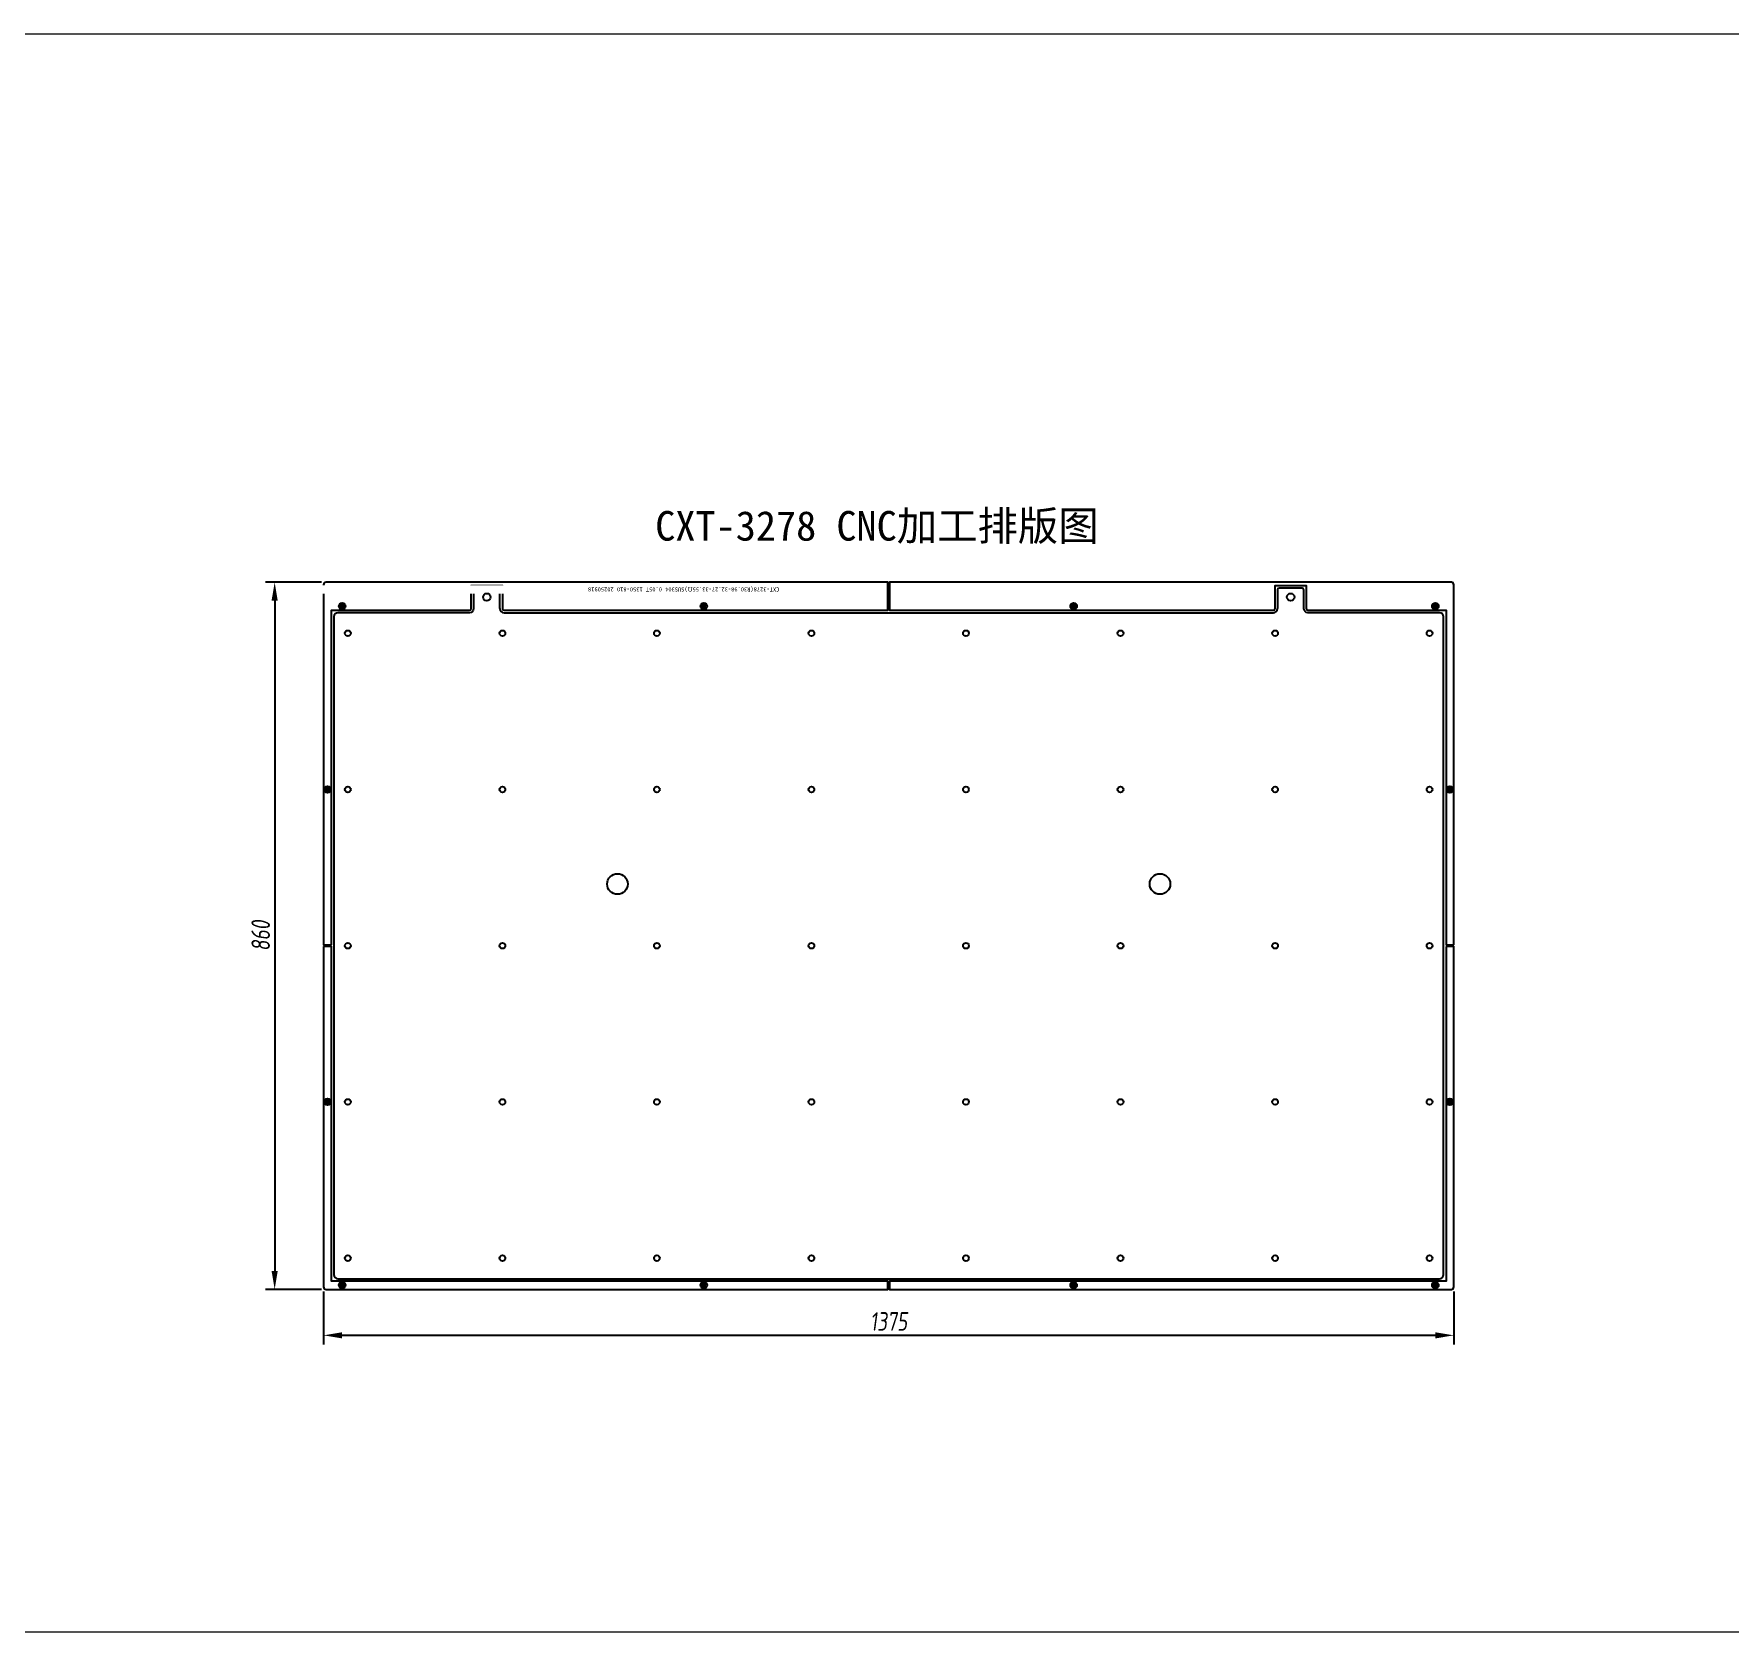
# Model space of a CAD drawing. Header units: millimetres. Extents: x -5937 to 68925, y -3068 to 5300.
# Drawn here: x 62845 to 64909, y 3356 to 5300 of the extents above; entities that cross this region are included whole.
import ezdxf

# ---------------------------------------------------------------- set-up
doc = ezdxf.new("R2010")
doc.units = ezdxf.units.MM
doc.header["$LTSCALE"] = 7
doc.header["$PDSIZE"] = -1
for name, color, linetype, lineweight in [('填充', 3, 'Continuous', 9), ('文字层', 5, 'Continuous', 25), ('标注层', 5, 'Continuous', 25)]:
    doc.layers.add(name, color=color, linetype=linetype, lineweight=lineweight)
doc.layers.add('菲林', color=21, linetype='Continuous')
doc.styles.add('宋体', font='simsun.ttf')
doc.styles.add('斜仿宋', font='tssdeng.shx', dxfattribs={"width": 0.8, "oblique": 8, "bigfont": 'tssdchn.shx'})
doc.dimstyles.new('YanXiu', dxfattribs={"dimtxt": 22.5778, "dimasz": 22.5778, "dimexe": 11.2889, "dimexo": 5.64445, "dimgap": 5.64445, "dimtad": 1, "dimtoh": 1, "dimzin": 9, "dimdsep": 46, "dimtxsty": '斜仿宋', "dimcen": 22.5778, "dimazin": 2, "dimtfac": 1, "dimtmove": 0, "dimatfit": 3, "dimfxl": 1, "dimarcsym": 1})

# ---------------------------------------------------------------- blocks, each defined once
blk = doc.blocks.new('*D85')
at = {"layer": 'Defpoints', "color": 0}
for p in [(63197.7, 3776.1), (64572.7, 3776.1), (64572.7, 3717.2)]:
    blk.add_point(p, dxfattribs=at)
at = {"layer": '标注层', "color": 0, "lineweight": -2}
for p, q in [((63197.7, 3770.4), (63197.7, 3705.9)), ((64572.7, 3770.4), (64572.7, 3705.9)), ((63220.3, 3717.2), (64550.2, 3717.2))]:
    blk.add_line(p, q, dxfattribs=at)
at = {"layer": '标注层', "color": 0}
for points in [[(63220.3, 3720.9), (63220.3, 3713.4), (63197.7, 3717.2)], [(64550.2, 3713.4), (64550.2, 3720.9), (64572.7, 3717.2)]]:
    blk.add_solid(points, dxfattribs=at)
at = {"layer": '标注层', "color": 0, "insert": (63885.2, 3734.1), "char_height": 22.58, "attachment_point": 5, "style": '斜仿宋'}
blk.add_mtext('1375', dxfattribs=at)
blk = doc.blocks.new('*D86')
at = {"layer": 'Defpoints', "color": 0}
for p in [(63200.7, 4633.1), (63138.2, 3773.1), (63200.7, 3773.1)]:
    blk.add_point(p, dxfattribs=at)
at = {"layer": '标注层', "color": 0, "lineweight": -2}
for p, q in [((63195.1, 4633.1), (63126.9, 4633.1)), ((63138.2, 4610.5), (63138.2, 3795.6)), ((63195.1, 3773.1), (63126.9, 3773.1))]:
    blk.add_line(p, q, dxfattribs=at)
at = {"layer": '标注层', "color": 0}
for points in [[(63141.9, 4610.5), (63134.4, 4610.5), (63138.2, 4633.1)], [(63134.4, 3795.6), (63141.9, 3795.6), (63138.2, 3773.1)]]:
    blk.add_solid(points, dxfattribs=at)
at = {"layer": '标注层', "color": 0, "insert": (63121.2, 4203.1), "char_height": 22.58, "attachment_point": 5, "rotation": 90, "style": '斜仿宋'}
blk.add_mtext('860', dxfattribs=at)

msp = doc.modelspace()

# ---------------------------------------------------------------- hatches: boundary and pattern name
at = {"layer": '菲林', "ltscale": 10}
h = msp.add_hatch(color=256, dxfattribs=at)
h.dxf.hatch_style = 1
edge = h.paths.add_edge_path()
edge.add_arc((63220.238, 4604.056), 2.5, -360, 0, ccw=False)
edge = h.paths.add_edge_path(flags=16)
edge.add_arc((63220.238, 4604.056), 1.5, -360, 0, ccw=False)
h = msp.add_hatch(color=256, dxfattribs=at)
h.dxf.hatch_style = 1
edge = h.paths.add_edge_path()
edge.add_arc((63220.238, 4604.056), 0.95, -360, 0, ccw=False)
edge = h.paths.add_edge_path(flags=16)
edge.add_arc((63220.238, 4604.056), 0.55, -360, 0, ccw=False)
h = msp.add_hatch(color=256, dxfattribs=at)
h.dxf.hatch_style = 1
edge = h.paths.add_edge_path()
edge.add_arc((63660.238, 4604.056), 2.5, -360, 0, ccw=False)
edge = h.paths.add_edge_path(flags=16)
edge.add_arc((63660.238, 4604.056), 1.5, -360, 0, ccw=False)
h = msp.add_hatch(color=256, dxfattribs=at)
h.dxf.hatch_style = 1
edge = h.paths.add_edge_path()
edge.add_arc((63660.238, 4604.056), 0.95, -360, 0, ccw=False)
edge = h.paths.add_edge_path(flags=16)
edge.add_arc((63660.238, 4604.056), 0.55, -360, 0, ccw=False)
h = msp.add_hatch(color=256, dxfattribs=at)
h.dxf.hatch_style = 1
edge = h.paths.add_edge_path()
edge.add_arc((64110.238, 4604.056), 2.5, 540, 900)
edge = h.paths.add_edge_path(flags=16)
edge.add_arc((64110.238, 4604.056), 1.5, 540, 900)
h = msp.add_hatch(color=256, dxfattribs=at)
h.dxf.hatch_style = 1
edge = h.paths.add_edge_path()
edge.add_arc((64110.238, 4604.056), 0.95, 540, 900)
edge = h.paths.add_edge_path(flags=16)
edge.add_arc((64110.238, 4604.056), 0.55, 540, 900)
h = msp.add_hatch(color=256, dxfattribs=at)
h.dxf.hatch_style = 1
edge = h.paths.add_edge_path()
edge.add_arc((64550.238, 4604.056), 2.5, 540, 900)
edge = h.paths.add_edge_path(flags=16)
edge.add_arc((64550.238, 4604.056), 1.5, 540, 900)
h = msp.add_hatch(color=256, dxfattribs=at)
h.dxf.hatch_style = 1
edge = h.paths.add_edge_path()
edge.add_arc((64550.238, 4604.056), 0.95, 540, 900)
edge = h.paths.add_edge_path(flags=16)
edge.add_arc((64550.238, 4604.056), 0.55, 540, 900)
h = msp.add_hatch(color=256, dxfattribs=at)
h.dxf.hatch_style = 1
edge = h.paths.add_edge_path()
edge.add_arc((63202.488, 4381.056), 2.5, -360, 0, ccw=False)
edge = h.paths.add_edge_path(flags=16)
edge.add_arc((63202.488, 4381.056), 1.5, -360, 0, ccw=False)
h = msp.add_hatch(color=256, dxfattribs=at)
h.dxf.hatch_style = 1
edge = h.paths.add_edge_path()
edge.add_arc((63202.488, 4381.056), 0.95, -360, 0, ccw=False)
edge = h.paths.add_edge_path(flags=16)
edge.add_arc((63202.488, 4381.056), 0.55, -360, 0, ccw=False)
h = msp.add_hatch(color=256, dxfattribs=at)
h.dxf.hatch_style = 1
edge = h.paths.add_edge_path()
edge.add_arc((64567.988, 4381.056), 2.5, 540, 900)
edge = h.paths.add_edge_path(flags=16)
edge.add_arc((64567.988, 4381.056), 1.5, 540, 900)
h = msp.add_hatch(color=256, dxfattribs=at)
h.dxf.hatch_style = 1
edge = h.paths.add_edge_path()
edge.add_arc((64567.988, 4381.056), 0.95, 540, 900)
edge = h.paths.add_edge_path(flags=16)
edge.add_arc((64567.988, 4381.056), 0.55, 540, 900)
h = msp.add_hatch(color=256, dxfattribs=at)
h.dxf.hatch_style = 1
edge = h.paths.add_edge_path()
edge.add_arc((63202.488, 4001.056), 2.5, 360, 720)
edge = h.paths.add_edge_path(flags=16)
edge.add_arc((63202.488, 4001.056), 1.5, 360, 720)
h = msp.add_hatch(color=256, dxfattribs=at)
h.dxf.hatch_style = 1
edge = h.paths.add_edge_path()
edge.add_arc((64567.988, 4001.056), 2.5, -540, -180, ccw=False)
edge = h.paths.add_edge_path(flags=16)
edge.add_arc((64567.988, 4001.056), 1.5, -540, -180, ccw=False)
h = msp.add_hatch(color=256, dxfattribs=at)
h.dxf.hatch_style = 1
edge = h.paths.add_edge_path()
edge.add_arc((63202.488, 4001.056), 0.95, 360, 720)
edge = h.paths.add_edge_path(flags=16)
edge.add_arc((63202.488, 4001.056), 0.55, 360, 720)
h = msp.add_hatch(color=256, dxfattribs=at)
h.dxf.hatch_style = 1
edge = h.paths.add_edge_path()
edge.add_arc((64567.988, 4001.056), 0.95, -540, -180, ccw=False)
edge = h.paths.add_edge_path(flags=16)
edge.add_arc((64567.988, 4001.056), 0.55, -540, -180, ccw=False)
h = msp.add_hatch(color=256, dxfattribs=at)
h.dxf.hatch_style = 1
edge = h.paths.add_edge_path()
edge.add_arc((63220.238, 3778.056), 2.5, 360, 720)
edge = h.paths.add_edge_path(flags=16)
edge.add_arc((63220.238, 3778.056), 1.5, 360, 720)
h = msp.add_hatch(color=256, dxfattribs=at)
h.dxf.hatch_style = 1
edge = h.paths.add_edge_path()
edge.add_arc((63220.238, 3778.056), 0.95, 360, 720)
edge = h.paths.add_edge_path(flags=16)
edge.add_arc((63220.238, 3778.056), 0.55, 360, 720)
h = msp.add_hatch(color=256, dxfattribs=at)
h.dxf.hatch_style = 1
edge = h.paths.add_edge_path()
edge.add_arc((63660.238, 3778.056), 2.5, 360, 720)
edge = h.paths.add_edge_path(flags=16)
edge.add_arc((63660.238, 3778.056), 1.5, 360, 720)
h = msp.add_hatch(color=256, dxfattribs=at)
h.dxf.hatch_style = 1
edge = h.paths.add_edge_path()
edge.add_arc((63660.238, 3778.056), 0.95, 360, 720)
edge = h.paths.add_edge_path(flags=16)
edge.add_arc((63660.238, 3778.056), 0.55, 360, 720)
h = msp.add_hatch(color=256, dxfattribs=at)
h.dxf.hatch_style = 1
edge = h.paths.add_edge_path()
edge.add_arc((64110.238, 3778.056), 2.5, -540, -180, ccw=False)
edge = h.paths.add_edge_path(flags=16)
edge.add_arc((64110.238, 3778.056), 1.5, -540, -180, ccw=False)
h = msp.add_hatch(color=256, dxfattribs=at)
h.dxf.hatch_style = 1
edge = h.paths.add_edge_path()
edge.add_arc((64110.238, 3778.056), 0.95, -540, -180, ccw=False)
edge = h.paths.add_edge_path(flags=16)
edge.add_arc((64110.238, 3778.056), 0.55, -540, -180, ccw=False)
h = msp.add_hatch(color=256, dxfattribs=at)
h.dxf.hatch_style = 1
edge = h.paths.add_edge_path()
edge.add_arc((64550.238, 3778.056), 2.5, -540, -180, ccw=False)
edge = h.paths.add_edge_path(flags=16)
edge.add_arc((64550.238, 3778.056), 1.5, -540, -180, ccw=False)
h = msp.add_hatch(color=256, dxfattribs=at)
h.dxf.hatch_style = 1
edge = h.paths.add_edge_path()
edge.add_arc((64550.238, 3778.056), 0.95, -540, -180, ccw=False)
edge = h.paths.add_edge_path(flags=16)
edge.add_arc((64550.238, 3778.056), 0.55, -540, -180, ccw=False)

# ---------------------------------------------------------------- linework, layer by layer
at = {"lineweight": -2}
for points in [[(63412.238, 4601.056), (63412.238, 4624.056, 0.41421356), (63410.238, 4626.056), (63382.238, 4626.056, 0.41421351), (63380.238, 4624.056), (63380.238, 4601.056, -0.41421356), (63375.238, 4596.056), (63215.238, 4596.056, 0.41421356), (63210.238, 4591.056), (63210.238, 3791.056, 0.41421356), (63215.238, 3786.056), (64555.238, 3786.056, 0.41421356), (64560.238, 3791.056), (64560.238, 4591.056, 0.41421356), (64555.238, 4596.056), (64395.238, 4596.056, -0.41421356), (64390.238, 4601.056), (64390.238, 4624.056, 0.41421351), (64388.238, 4626.056), (64374.238, 4626.056), (64360.238, 4626.056, 0.41421356), (64358.238, 4624.056), (64358.238, 4601.056)], [(63412.238, 4601.056, 0.41421356), (63417.238, 4596.056), (64353.238, 4596.056, 0.41421356), (64358.238, 4601.056)]]:
    msp.add_lwpolyline(points, format="xyb", dxfattribs=at)
at = {"color": 5, "lineweight": -2}
msp.add_circle((64374.238, 4615.056), 4.5, dxfattribs=at)
at = {"lineweight": -2}
for centre, radius in [((63227.238, 4571.056), 3.5), ((63415.238, 4571.056), 3.5), ((63603.238, 4571.056), 3.5), ((63791.238, 4571.056), 3.5), ((63979.238, 4571.056), 3.5), ((64167.238, 4571.056), 3.5), ((64355.238, 4571.056), 3.5), ((64543.238, 4571.056), 3.5), ((63227.238, 4381.056), 3.5), ((63415.238, 4381.056), 3.5), ((63603.238, 4381.056), 3.5), ((63791.238, 4381.056), 3.5), ((63979.238, 4381.056), 3.5), ((64167.238, 4381.056), 3.5), ((64355.238, 4381.056), 3.5), ((64543.238, 4381.056), 3.5), ((63555.238, 4266.056), 12.5), ((64215.238, 4266.056), 12.5), ((63227.238, 4191.056), 3.492), ((63415.238, 4191.056), 3.5), ((63603.238, 4191.056), 3.5), ((63791.238, 4191.056), 3.5), ((63979.238, 4191.056), 3.5), ((64167.238, 4191.056), 3.5), ((64355.238, 4191.056), 3.5), ((64543.238, 4191.056), 3.5), ((63227.238, 4001.056), 3.5), ((63415.238, 4001.056), 3.5), ((63603.238, 4001.056), 3.5), ((63791.238, 4001.056), 3.5), ((63979.238, 4001.056), 3.5), ((64167.238, 4001.056), 3.5), ((64355.238, 4001.056), 3.5), ((64543.238, 4001.056), 3.5), ((63227.238, 3811.056), 3.5), ((63415.238, 3811.056), 3.5), ((63603.238, 3811.056), 3.5), ((63791.238, 3811.056), 3.5), ((63979.238, 3811.056), 3.5), ((64167.238, 3811.056), 3.5), ((64355.238, 3811.056), 3.5), ((64543.238, 3811.056), 3.5)]:
    msp.add_circle(centre, radius, dxfattribs=at)
at = {"layer": '菲林'}
for points in [[(63207.238, 4192.056), (63207.238, 4599.056), (63375.238, 4599.056, 0.41421351), (63377.238, 4601.056), (63377.238, 4629.056), (63415.238, 4629.056), (63415.238, 4601.056, 0.41421356), (63417.238, 4599.056), (63884.238, 4599.056), (63884.238, 4633.056), (63200.738, 4633.056, 0.41421356), (63197.738, 4630.056), (63197.738, 4192.056)], [(64572.738, 4192.056), (64572.738, 4630.056, 0.41421356), (64569.738, 4633.056), (63886.238, 4633.056), (63886.238, 4599.056), (64353.238, 4599.056, 0.41421351), (64355.238, 4601.056), (64355.238, 4629.056), (64393.238, 4629.056), (64393.238, 4601.056, 0.41421356), (64395.238, 4599.056), (64563.238, 4599.056), (64563.238, 4192.056)], [(63197.738, 4190.056), (63197.738, 3776.056, 0.41421356), (63200.738, 3773.056), (63884.238, 3773.056), (63884.238, 3783.056), (63207.238, 3783.056), (63207.238, 4190.056)], [(64563.238, 4190.056), (64563.238, 3783.056), (63886.238, 3783.056), (63886.238, 3773.056), (64569.738, 3773.056, 0.41421356), (64572.738, 3776.056), (64572.738, 4190.056)]]:
    msp.add_lwpolyline(points, format="xyb", close=True, dxfattribs=at)
for centre, radius in [((63220.238, 4604.056), 4), ((63220.238, 4604.056), 2.5), ((63220.238, 4604.056), 1.5), ((63220.238, 4604.056), 0.95), ((63220.238, 4604.056), 0.55), ((63660.238, 4604.056), 4), ((63660.238, 4604.056), 2.5), ((63660.238, 4604.056), 1.5), ((63660.238, 4604.056), 0.95), ((63660.238, 4604.056), 0.55), ((64110.238, 4604.056), 4), ((64110.238, 4604.056), 2.5), ((64110.238, 4604.056), 1.5), ((64110.238, 4604.056), 0.95), ((64110.238, 4604.056), 0.55), ((64550.238, 4604.056), 4), ((64550.238, 4604.056), 2.5), ((64550.238, 4604.056), 1.5), ((64550.238, 4604.056), 0.95), ((64550.238, 4604.056), 0.55), ((63202.488, 4381.056), 4), ((63202.488, 4381.056), 2.5), ((63202.488, 4381.056), 1.5), ((63202.488, 4381.056), 0.95), ((63202.488, 4381.056), 0.55), ((64567.988, 4381.056), 4), ((64567.988, 4381.056), 2.5), ((64567.988, 4381.056), 1.5), ((64567.988, 4381.056), 0.95), ((64567.988, 4381.056), 0.55), ((63202.488, 4001.056), 4), ((63202.488, 4001.056), 2.5), ((64567.988, 4001.056), 4), ((64567.988, 4001.056), 2.5), ((63202.488, 4001.056), 1.5), ((63202.488, 4001.056), 0.95), ((63202.488, 4001.056), 0.55), ((64567.988, 4001.056), 1.5), ((64567.988, 4001.056), 0.95), ((64567.988, 4001.056), 0.55), ((63220.238, 3778.056), 4), ((63220.238, 3778.056), 2.5), ((63220.238, 3778.056), 1.5), ((63220.238, 3778.056), 0.95), ((63220.238, 3778.056), 0.55), ((63660.238, 3778.056), 4), ((63660.238, 3778.056), 2.5), ((63660.238, 3778.056), 1.5), ((63660.238, 3778.056), 0.95), ((63660.238, 3778.056), 0.55), ((64110.238, 3778.056), 4), ((64110.238, 3778.056), 2.5), ((64110.238, 3778.056), 1.5), ((64110.238, 3778.056), 0.95), ((64110.238, 3778.056), 0.55), ((64550.238, 3778.056), 4), ((64550.238, 3778.056), 2.5), ((64550.238, 3778.056), 1.5), ((64550.238, 3778.056), 0.95), ((64550.238, 3778.056), 0.55)]:
    msp.add_circle(centre, radius, dxfattribs=at)

# ---------------------------------------------------------------- texts
at = {"layer": '文字层', "color": 7, "linetype": 'Continuous', "lineweight": 0, "ltscale": 10, "insert": (63601.173, 4719.706), "char_height": 36, "attachment_point": 1, "style": '宋体', "bg_fill": 2}
msp.add_mtext_dynamic_manual_height_columns('CXT-3278 CNC加工排版图', width=1208.88574, gutter_width=17.5, heights=[-47.263], dxfattribs=at)

# ---------------------------------------------------------------- dimensions: what is measured, and where the dimension line sits
at = {"layer": '标注层', "color": 1}
dim = msp.add_linear_dim(base=(64572.738, 3717.176), p1=(63197.738, 3776.056), p2=(64572.738, 3776.056), dimstyle='YanXiu', dxfattribs=at)
dim.commit()
dim.dimension.update_dxf_attribs({"geometry": '*D85', "text_midpoint": (63885.238, 3734.109)})

# ---------------------------------------------------------------- next in the draw order: texts
at = {"layer": '菲林', "insert": (63752.203, 4621.781), "char_height": 5, "attachment_point": 1, "rotation": 180, "style": '宋体', "bg_fill": 2}
msp.add_mtext_dynamic_manual_height_columns('{\\fSimHei|b0|i0|c134|p49;CXT-3278(R30.98-32.27-33.55Ω)SUS304 0.05T 1350-810 20250918}', width=1208.88574, gutter_width=17.5, heights=[-6.152], dxfattribs=at)

# ---------------------------------------------------------------- next in the draw order: linework, layer by layer
at = {"color": 5, "lineweight": -2}
msp.add_circle((63396.238, 4615.056), 4.5, dxfattribs=at)
at = {"layer": '填充'}
msp.add_lwpolyline([(61224.629, 5299.941), (68839.014, 5299.941), (68839.014, 3356.297), (61224.629, 3356.297)], close=True, dxfattribs=at)

# ---------------------------------------------------------------- next in the draw order: dimensions: what is measured, and where the dimension line sits
at = {"layer": '标注层', "color": 1}
dim = msp.add_linear_dim(base=(63138.154, 3773.056), p1=(63200.738, 4633.056), p2=(63200.738, 3773.056), angle=90, dimstyle='YanXiu', dxfattribs=at)
dim.commit()
dim.dimension.update_dxf_attribs({"geometry": '*D86', "text_midpoint": (63121.221, 4203.056)})

doc.saveas('drawing.dxf')
